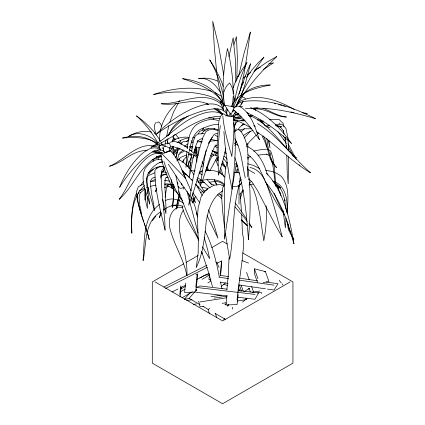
<?xml version="1.0" encoding="UTF-8"?>
<svg xmlns="http://www.w3.org/2000/svg" width="425" height="425" viewBox="0 0 425 425"><rect width="100%" height="100%" fill="white"/><g stroke="black" fill="none" stroke-linecap="round" stroke-linejoin="round"><path stroke-width="0.64" d="M172.125 152.341L172.157 147.555M238.988 204.175L239.089 185.188L237.219 186.293L232.369 186.788M286.806 212.378C288.102 200.643 285.743 184.79 272.653 181.002M288.527 156.751L288.219 183.844L287.263 174.223L286.801 155.205M196.18 146.97L196.43 155.64M247.993 159.396L248.035 157.404M173.607 185.311L173.304 198.815L172.523 207.442L173.538 197.598L174.022 185.736M229.038 257.64L228.294 274.842L226.865 289.967M145.403 191.069L145.1 200.042L145.068 189.125M222.806 115.871C223.948 129.715 228.225 143.167 231.822 156.543C233.012 143.108 234.712 129.503 233.538 116.03L233.213 115.967M247.642 176.619C247.717 161.133 250.522 142.959 239.849 130.114L237.973 129.529L235.864 130.677L234.807 132.037M287.236 213.69C287.56 200.919 290.371 187.212 281.408 176.497C277.058 172.762 271.41 170.712 265.694 170.563M236.794 80.171L237.373 57.678L236.449 36.635L233.92 44.567M147.661 196.833L147.411 208.415L145.993 202.587L145.169 196.254L145.068 190.172M147.799 193.758L148.405 187.59M169.437 151.332L169.649 147.496M188.461 166.913L189.024 161.048M165.24 143.995L165.357 142.04L166.228 139.782M233.213 96.257L232.379 106.973M186.926 151.374L185.938 167.386L188.875 152.724M286.052 218.259L285.377 227.906L283.108 210.593M197.652 156.448L198.268 148.107M270.491 152.857L270.183 155.258M191.494 153.882L189.391 176.858L193.603 155.136M191.749 151.247L193.163 141.918L195.08 136.228L197.891 133.949L204.143 133.647M234.674 101.06L234.988 97.798M175.929 157.972L178.171 148.41M233.527 117.098L233.734 115.154M239.1 186.798L240.093 177.724M179.754 294.631L180.758 285.828M180.041 296.99L181.188 286.928M185.624 283.039L184.551 292.469L195.75 292.044L197.253 278.842L197.253 273.971L196.074 274.529M195.75 287.172L197.253 273.971M209.424 275.076L208.925 279.475L210.901 279.4M220.118 274.178L221.627 260.977L216.909 263.202M220.479 275.905L221.627 265.848L221.627 260.977M226.945 295.561L225.866 304.991L237.065 304.566L238.212 294.509M237.065 299.694L238.568 286.493L238.568 291.364M167.312 144.017L167.939 138.566M187.212 148.787C188.243 140.096 189.417 130.098 196.849 124.387C203.219 120.626 211.023 117.858 218.301 120.636M172.667 142.04L173.549 136.234L174.186 134.879M238.207 289.77L242.266 259.425L243.599 245.56L243.424 238.282L242.436 232.948L241.65 214.041M166.632 136.553L168.741 125.71M228.018 305.857L228.214 304.55M160.719 178.155L161.542 172.656M166.233 190.018L165.128 197.152M233.309 107.185C234.573 99.057 234.441 89.983 229.633 82.96L227.274 85.218L225.319 88.262L223.863 92.161M223.55 93.978L223.019 97.001L222.902 102.202L219.008 86.822L216.899 74.152M176.072 209.19L177.374 202.013L180.083 194.039M234.037 108.093L234.372 106.978L223.375 105.007L223.061 106.718L223.624 110.888M220.384 125.672C217.658 142.014 218.02 158.695 218.407 175.206L222.45 162.462L225.829 148.484M234.419 101.92C236.975 88.352 240.874 74.938 247.026 62.544C241.373 70.29 236.327 78.614 233.182 87.715M239.089 185.188C232.369 209.35 234.202 234.759 229.67 259.314L225.351 233.267M234.324 127.527L236.258 120.488M176.391 208.292L176.997 205.201M177.241 203.968L178.585 197.168L179.605 194.129M228.916 56.615L233.144 37.782L235.338 58.974L235.88 82.073M206.205 150.211L204.553 157.988L200.111 186.192C205.838 173.453 208.176 159.417 214.545 146.954L217.154 144.888M189.152 151.454C190.915 143.278 192.711 133.583 200.674 129.163C206.407 126.979 212.378 123.909 218.668 124.536M227.322 109.576L226.775 111.934L226.955 115.642M238.579 76.022L244.157 52.928L250.383 31.997C247.302 51.701 245.278 71.634 240.125 90.955M193.954 153.197L195.739 145.833L197.997 140.67L200.924 138.869L202.768 138.964M177.177 208.096L178.75 201.896L180.572 197.699M175.706 157.845L177.512 150.864L180.173 148.383M166.403 189.385L167.402 185.603M160.884 212.415L159.417 217.648L161.256 213.058M173.118 153.871L173.474 152.612L175.907 149.356L177.831 147.889M236.008 173.002L237.107 169.187M140.324 192.238L139.124 197.211L139.538 204.175L141.488 213.382M176.959 160.916L179.021 154.02M187.42 166.552L191.457 156.804M218.322 156.782L217.037 161.048L217.186 143.767L218.769 122.023L219.47 118.819L220.782 116.099L222.254 114.176L223.773 113.879C225.898 116.004 229.229 116.216 232.082 116.222M240.391 198.353L242.038 192.95L243.429 190.687M233.022 111.408L233.527 109.751M169.596 122.719L173.554 112.062L178.404 102.903M239.163 93.968L239.934 91.556M191.053 199.862L191.845 197.434M192.631 195.006L193.03 193.795M156.575 188.551L155.545 191.563L156.676 188.445M136.452 193.152C131.282 205.812 131.373 219.768 131.851 233.208C131.197 219.242 131.192 203.995 139.23 191.903M206.242 170.893L206.646 169.734M207.257 168.002L209.918 160.342L211.963 156.299L214.333 155.008L216.915 155.306M188.934 168.438L191.138 162.467M183.021 162.334L183.945 159.869M234.361 126.422L235.232 124.1L237.633 121.13M169.187 134.491C171.572 127.192 177.554 121.704 183.961 117.805M227.587 306.356L228.257 304.64M241.087 95.768L245.416 83.348L250.596 63.739C243.876 77.711 240.013 92.831 233.58 106.914M227.109 162.589L225.532 168.284L224.735 178.744L224.283 210.63L224.448 239.28L233.591 179.106L236.603 162.924L235.142 164.231M192.445 202.401L194.103 198.231L195.941 196.462M192.164 203.028L194.103 198.231M192.791 158.297L193.758 155.911M235.806 106.983L239.27 98.781M231.312 106.25C238.515 92.082 255.903 87.858 270.311 85.005C259.027 84.803 246.904 88.575 239.886 97.867M170.149 151.268L172.948 146.577M161.027 175.939L161.574 174.776M162.393 173.028L164.581 168.364M161.187 175.982L161.728 174.834M163.072 171.971L164.688 168.534M198.289 134.029L199.378 131.707C204.754 128.313 212.218 127.431 218.174 129.859M158.318 153.59L158.775 152.633M240.879 87.098L243.477 82.508M266.725 154.429L266.98 153.893M240.667 95.875C247.132 82.243 255.303 69.498 263.946 57.157L257.975 62.985L252.11 69.737L246.532 77.392M195.766 151.194L196.323 150.046M202.353 130.199L203.532 127.861M229.5 114.798L230.387 113.039M240.38 97.559L236.693 104.709L234.855 107.424M216.49 158.573L210.136 170.414M178.782 160.294L179.701 158.573M234.552 131.713L235.71 129.551L236.656 128.786M236.385 106.887C246.187 87.502 261.221 71.427 276.797 56.546L267.267 61.917L257.863 68.42L253.943 71.782M201.694 134.034L202.608 132.377L204.595 130.443L203.718 131.012L208.516 128.934M238.197 129.668L239.142 127.952L243.318 124.047M224.209 185.093L222.865 187.404L222.036 192.042L221.691 197.827L222.716 212.064L224.575 227.497M233.458 117.752L236.762 112.163M241.384 104.338L243.036 101.543C268.18 97.957 293.346 107.61 315.515 118.66C292.873 112.057 269.11 106.463 245.39 108.63M193.109 202.066L195.048 198.799M208.537 143.273L212.303 137.323M166.913 136.223L167.599 135.182L168.688 135.219M148.633 174.553L150.174 172.205L153.345 169.426M182.128 162.244L183.94 159.492L186.958 156.278M140.489 185.757L142.906 182.139L143.873 181.337M183.457 210.099C177.751 218.19 179.063 228.852 180.806 238.016C184.153 250.341 187.547 262.847 186.894 275.751C183.913 259.781 174.797 245.995 170.457 230.488C167.801 222.169 169.352 210.763 178.415 207.156L182.272 207.474M167.748 135.83C172.651 127.473 180.237 121.157 188.259 115.924M234.372 106.978L230.998 114.92L226.158 107.403L224.448 105.368L223.375 105.007M183.095 189.093L184.211 187.499M194.151 151.725L196.414 148.5M179.164 101.83L179.918 100.762L178.452 101.851M235.726 111.807L233.803 114.506L235.721 111.977M239.572 106.404L243.036 101.543L238.553 103.254L237.155 104.364M244.093 138.098L250.352 131.336M157.447 122.735L157.925 122.076L159.099 122.071L160.523 123.797L161.723 126.267M239.891 194.368L243.265 189.773M152.394 220.633L155.805 216.182M139.862 190.841L144.42 185.417M169.145 150.997L169.453 150.615M246.792 145.09L250.049 141.132L256.36 134.98M239.36 181.996L241.389 179.562M173.384 153.855L178.388 147.985M235.009 143.438L236.656 141.504M184.466 299.221L189.948 292.889M195.022 291.566L189.114 298.387L200.037 304.698M195.867 290.594L196.711 289.616M208.755 143.044L210.502 141.068L217.419 140.617L210.827 139.453M201.833 182.426L203.07 181.023M234.802 143.464L236.523 141.52M179.711 152.904L183.133 149.775M239.217 185.688L241.793 182.835L239.094 185.709M241.687 84.092L243.413 82.184M180.885 144.059L183.111 141.621L188.232 141.063M173.719 154.918L177.74 150.875M148.24 173.113C152.262 169.187 158.19 165.208 164.077 166.903M234.908 143.544L236.773 141.711M195.622 150.933L196.568 150.02M234.982 116.28L233.654 117.528L241.522 116.96M221.117 286.795L225.367 282.843M176.502 103.387C166.249 112.816 158.663 126.613 159.72 140.856M178.914 154.477L180.227 153.271L184.227 151.188M164.252 167.774L162.095 169.74L161.149 174.776L161.436 184.392L164.799 221.505L165.102 230.207C160.496 210.582 154.769 190.65 154.928 170.383C156.756 167.083 161.165 165.771 164.565 167.264M248.349 289.212L249.321 288.32L250.251 292.065M223.608 319.504L224.581 318.612M242.595 302.132L246.978 298.127M160.942 155.067C141.047 162.796 134.401 185.969 119.197 199.32C127.16 188.971 131.113 176.163 139.203 165.893C144.649 159.587 152.299 151.188 161.527 153.712M251.17 181.565L249.284 183.276L250.235 184.046M242.84 78.381L245.926 75.905M236.752 114.856L238.228 113.549M182.633 171.886L183.504 171.121M140.415 192.748L144.962 188.875M159.609 204.377C142.279 217.223 144.744 241.549 143.06 260.684C146.689 244.072 143.868 221.722 160.772 211.82M194.618 149.361L196.69 147.863M240.959 131.697L244.508 128.828M257.263 134.098L258.756 132.908M247.509 74.704L250.782 72.478M177.554 159.906L181.294 157.091L186.607 154.95M263.489 69.376L273.663 62.804L268.839 63.931M177.028 142.646C180.567 139.963 184.88 138.364 189.29 137.913M235.03 115.446L236.061 114.734L238.999 114.097M186.49 141.35L189.098 139.586M243.334 135.564L247.669 132.643L252.965 130.31M209.668 308.417L208.107 309.453L209.461 313.841M232.199 111.456L234.377 110.208M243.939 291.858L249.321 288.32M197.79 187.946L198.889 187.234M163.45 210.04C168.831 205.939 176.099 203.325 182.617 206.306M194.066 170.983L195.086 170.335M236.555 114.947L238.781 113.549M266.858 126.942L268.956 125.667M222.689 190.915C212.059 197.152 208.218 210.014 206.221 221.436C204.733 237.177 203.214 253.204 196.212 267.644L198.14 253.353L198.321 240.699L197.354 218.354L198.162 207.703L201.137 196.754L203.936 192.307L208.553 188.126L214.227 185.194L220.224 184.508L223.566 186.028M236.752 114.617L238.303 113.688M184.269 146.131L188.116 143.873M177.831 184.073L178.059 183.94L177.071 182.33M238.547 102.149C256.116 92.06 277.993 100.114 294.174 109.438M183.738 263.792L152.293 281.95L152.293 363.152L222.615 403.75L292.937 363.152L292.937 281.95L242.627 252.902M186.023 262.475L198.029 255.542M201.461 253.56L202.603 252.902M211.751 247.621L222.615 241.347L227.189 243.992M180.827 289.027L185.428 286.37M199.803 278.067L204.977 275.081L209.557 274.709M180.306 291.917L184.907 289.26M202.157 279.305L209.637 274.986M182.033 297.813L192.382 291.837M207.91 282.875L210.21 281.547L210.21 279.039M224.867 304.767L226.557 303.79M290.121 281.95L222.615 320.923L155.104 281.95M161.07 176.205L165.777 174.107L167.078 174.085M197.439 140.983L197.997 140.67M143.331 183.967L138.327 186.761L136.414 191.84L137.371 200.35L140.17 210.843L143.772 221.861M234.579 145.339L236.72 144.139L238.011 145.35M150.455 181.581L155.136 179.483M199.601 172.221L202.789 170.457M146.333 179.451L147.385 178.877M254.687 70.082L260.382 67.171M200.94 166.892L203.219 165.708M200.329 192.775L202.661 191.59M203.825 191L207.411 189.619M163.928 286.997L206.959 265.195M165.617 288.447L207.469 267.24M172.104 291.97L178.001 288.984M180.354 287.789L185.661 285.101M196.86 279.422L209.243 273.153M240.816 106.999L242.574 106.128M173.416 140.33C177.937 137.684 183.265 136.749 188.445 137.264M169.936 142.386C176.056 139.474 182.479 144.723 187.468 147.873M144.739 188.179L139.49 190.628L137.328 195.171C138.061 210.704 145.817 224.676 149.239 239.652L147.464 232.847L144.293 223.497M165.623 145.86L164.045 146.583L163.258 147.942L163.37 149.988L164.47 152.777M168.22 151.661L166.393 152.304M169.57 150.827L170.165 150.567C177.857 157.972 181.332 168.89 185.688 178.458L162.042 153.898L170.165 150.567L164.294 152.984M183.255 187.659L181.05 188.296L179.828 188.163M168.406 143.368L169.044 143.113L169.772 144.08L171.158 148.612L163.768 145.477L161.144 144.952L159.561 145.43L159.269 147.14L160.512 150.322M167.402 176.97L166.35 177.395L165.128 179.695L164.815 184.721L165.957 206.906L165.899 213.61L162.605 199.516M248.705 179.509L249.916 179.037M164.81 152.347L162.69 150.445C154.572 147.958 147.592 155.332 141.822 159.975C133.275 168.045 125.869 177.283 119.637 187.244C124.408 174.967 131.564 163.46 141.206 154.429C146.025 150.142 154.015 144.861 160.087 149.765M165.426 200.584C171.328 197.359 178.5 199.352 183.558 203.267M241.644 125.29L244.699 124.19M253.677 151.066L261.449 149.563L267.755 149.069M155.146 177.124L152.331 178.133L150.716 180.381C149.929 190.57 153.627 200.409 154.376 210.502C151.858 199.766 147.108 189.385 146.816 178.24L148.16 175.695L154.79 172.8M152.171 159.858L161.266 156.671M220.017 116.264C193.513 117.082 174.781 139.06 150.87 147.332C165.378 139.357 176.37 126.39 190.937 118.501C200.43 113.895 212.686 108.396 222.679 114.511L215.746 108.71M231.572 116.296L233.415 115.632L233.692 117.624M209.1 182.245L216.171 181.353L220.623 182.378L224.575 185.576M164.422 187.537L168.757 186.256M217.627 133.153L214.28 134.247L210.518 139.613L206.162 150.827L192.467 195.107L188.684 205.254L192.738 179.998L195.92 164.045L199.421 149.053L202.906 137.392L206.019 131.452L209.536 129.747L213.918 129.439L217.977 130.565M146.625 187.568L147.884 187.159M150.397 186.347L155.858 185.082M260.233 121.906L263.346 120.912M247.695 157.611L250.766 156.639M199.405 172.492L201.785 171.748M192.546 137.955L195.054 137.195M265.466 126.05L269.758 125.194M268.191 127.723L270.077 127.176M156.427 122.57L155.603 122.804C152.888 126.246 155.391 131.197 156.193 134.953M191.208 142.832L193.115 142.295M162.802 161.447C156.076 163.142 150.641 168.768 147.422 174.718C145.212 184.54 148.729 194.358 149.69 204.117C146.614 192.796 139.697 180.195 145.042 168.597C148.851 163.2 155.407 157.585 162.44 160.113M239.179 130.14L244.688 128.748L251.589 128.849M188.291 154.551L191.186 154.317M161.144 144.952L169.044 143.113M252.115 108.444L257.635 107.722M159.402 162.786L162.387 162.164M239.413 106.765L240.678 106.51M197.779 181.257C206.757 179.058 217.117 177.852 224.682 184.386M160.485 156.166L156.097 157.032L161.335 156.145M205.509 171.036C212.452 169.192 220.15 171.488 224.804 176.997M248.981 184.902L253.21 184.094M264.122 271.846L265.418 271.596L268.951 281.504L263.123 282.609M147.162 150.482C132.488 150.057 122.846 162.934 109.485 166.26C125.715 159.529 140.537 138.141 160.119 148.245M164.337 152.713L165.888 152.442M269.53 119.845L272 119.42L278.933 119.351L283.241 123.553L283.974 126.645M257.221 119.951L258.4 119.754L261.396 120.62L263.967 123.903L264.685 125.582M150.838 181.613L155.125 180.901M161.426 174.994L165.978 174.266M184.562 299.269L189.784 298.456M186.761 300.539L191.983 299.731M210.912 296.788L221.351 295.163M214.163 298.122L226.562 296.193M252.014 292.241L259.845 291.019M200.048 301.931L226.807 297.771M257.481 293L261.396 292.395L261.396 293.611M193.29 304.396L196.552 303.891M203.963 306.191L200.048 306.802L198.656 301.182M222.238 303.354L226.153 302.743M237.251 301.017L246.383 299.598M233.399 119.032L240.497 117.969M249.523 116.615L251.462 116.323C270.576 125.221 280.867 144.643 296.411 157.887L292.411 155.545M177.183 159.667L178.341 159.497C185.3 162.35 190.055 168.73 194.044 174.85M258.039 155.146L266.597 154.174L269.158 155.513M233.208 110.792L234.919 110.543M248.604 115.728L252.779 115.207M197.067 141.87L202.353 141.541M171.631 205.987L176.566 205.503M234.504 172.508L237.145 172.332L239.604 173.23M249.47 116.45L251.462 116.323L248.386 115.207M164.767 184.02L167.418 183.855L170.468 184.285M253.587 109.113C265.508 107.275 274.927 117.098 286.508 117.034C277.982 116.11 270.688 111.371 262.947 108.115M185.199 146.609L187.797 146.519M237.633 106.447L239.652 106.377C251.303 113.082 255.212 127.824 259.494 139.735C251.669 129.041 243.945 117.73 233.139 109.809M304.157 113.443L307.179 113.379L302.148 112.726M275.326 124.281L281.961 124.27L285.935 128.387L287.943 137.849L288.591 150.392M164.486 180.402L169.527 181.119M225.749 115.866L233.538 116.03M235.997 166.733L237.947 166.775M165.761 177.448L168.3 177.57M208.537 117.916L220.23 118.506M198.066 182.134L204.611 182.49M189.959 150.381L191.208 150.466M233.718 120.179L237.66 120.477M240.943 120.727L243.573 120.923M193.269 137.721L194.496 137.817M191.441 140.962L192.727 141.073M189.736 146.535L192.955 146.816M195.532 147.045L199.941 147.645M237.028 115.839L240.709 116.168M233.468 119.728L245.071 120.843M206.008 169.729L207.092 169.835L207.926 170.717M197.375 186.835L198.682 186.963M226.982 289.165L199.962 285.956L196.355 287.438L255 294.403M238.186 290.493L258.613 292.921L255 299.274L237.867 297.24M196.355 292.31L227.327 295.991M153.85 150.801L159.752 152.479L161.442 153.452M184.615 173.995L186.506 174.245M171.689 184.461L173.522 184.721M220.224 275.379L228.767 276.617M239.275 278.136L257.667 280.797M266.204 282.035L278.024 283.746L273.992 290.047L267.426 289.096M218.822 277.185L228.671 278.609M239.179 280.133L273.992 285.175M220.134 282.248L228.018 283.39M238.526 284.909L265.455 288.809M167.115 184.37L173.597 185.417M174.872 134.512L175.807 134.667L178.93 138.47M145.318 150.556L146.614 150.806M152.437 151.916L158.902 153.154M151.507 132.111C143.671 130.273 135.198 132.138 128.531 136.542C137.732 130.22 150.604 135.203 157.42 142.885M201.944 187.282L207.697 188.429M275.32 125.407L281.562 126.73L276.478 125.635M235.556 117.348L240.146 118.352L244.811 120.307M290.785 111.913L294.015 112.646M214.933 145.063L216.187 145.345M189.608 154.95L191.346 155.348M274.507 103.631L275.676 103.897M278.598 104.561L282.227 105.538M199.766 141.775L201.604 142.221M208.606 104.375C193.2 96.842 177.007 106.558 161.266 103.769C181.3 104.173 203.602 88.968 221.616 104.497M170.76 146.083C180.285 148.293 189.098 152.788 197.593 157.521M161.755 171.445L166.51 172.63M190.512 170.138L194.756 171.291M257.502 282.349L254.41 273.684L254.41 268.812L265.418 271.596M223.221 284.288L227.497 285.372M233.421 119.829C239.721 121.199 245.305 124.631 250.755 127.946M215.119 135.262L217.855 136.68M247.632 163.747L253.603 165.49L259.601 168.571M215.757 262.119L216.899 262.459L219.029 267.511M276.447 125.896L280.856 127.224M153.329 151.289L161.394 153.728M172.029 186.554L174.728 187.685M283.48 105.921L285.356 106.494M250.511 107.668C267.591 114.67 280.92 128.674 291.486 143.459C278.136 131.293 263.574 119.919 246.851 112.795M162.934 152.772L161.734 152.368L160.969 152.904C161.139 165.463 168.385 177.012 172.274 188.748L171.344 179.541M249.868 167.471C259.059 169.097 264.265 177.464 267.155 185.64C273.44 202.358 277.722 219.725 282.216 236.991L275.836 225.909L257.507 190.496L251.844 181.826L248.715 178.803M212.064 150.689L217.414 152.538M154.238 132.988L156.315 133.928M241.342 96.608L244.279 97.686L245.533 99.03M164.948 184.551L168.449 185.858L174.096 189.614L178.718 194.772M237.368 76.256L238.452 76.665M212.176 151.151L216.957 152.963M210.343 183.6L214.062 185.024M241.974 260.541L248.535 263.091M212.128 91.449C193.046 85.648 172.194 88.219 153.547 94.509C167.705 91.625 182.352 91.279 196.663 93.218C206.284 94.876 216.702 97.203 223.651 104.603M214.923 92.554L221.234 96.114M217.866 81.207C211.868 78.407 205.025 77.44 198.512 78.726C208.011 76.638 216.049 85.143 220.506 92.544M214.875 146.487L217.244 147.486M182.994 206.385L182.102 206.003C184.779 218.402 193.269 228.868 198.709 240.21M193.46 154.838L195.086 155.598M246.643 146.179C258.225 151.374 264.254 163.306 267.458 175.004M177.974 186.543L179.053 187.096M197.492 177.756L201.349 180.072M193.986 152.001L196.212 153.234M157.34 143.347C147.034 136.855 134.173 137.206 122.458 138.045C135.267 134.289 150.785 136.335 159.513 147.3M178.33 187.324L179.334 187.898M247.865 169.458L254.766 173.416M195.58 289.808L196.732 290.472M202.916 306.356L208.664 309.676M214.992 313.326L225.34 319.303M198.916 172.917L202.295 174.882M223.922 156.331L225.548 157.277L227.295 159.221M156.963 150.105L161.213 152.782M253.778 125.428L255.329 126.432M190.883 146.678L192.509 147.725M218.875 193.773L222.116 195.872M257.444 123.532C278.311 136.287 292.342 156.894 310.51 172.794C290.998 161.277 275.607 144.202 256.705 131.819M206.762 103.647L207.862 104.391M213.908 108.481L222.153 114.054M268.228 149.387L270.603 151.008C274.72 160.979 274.465 172.019 275.581 182.591M224.83 152.506L226.429 153.637M182.957 172.279L187.228 175.297L189.646 177.57M225.505 167.418L221.547 164.337M178.883 142.205L181.124 143.963M211.538 153.643L213.031 154.843M172.98 137.232L175.647 139.395M189.412 149.292L197.864 157.027M202.284 180.848L210.088 187.85M221.861 198.518L217.398 194.692M181.693 169.931L192.243 180.545M210.609 155.035L212.107 156.31M274.109 182.447L280.484 187.919L275.697 183.563M247.993 154.753C256.541 160.91 260.53 170.962 264.817 180.184M217.43 108.896L222.865 113.98M223.274 158.323L226.934 162.95M241.66 220.633L247.366 225.765M217.191 158.738L218.115 159.598M275.586 183.552L280.096 187.877L282.673 192.631L284.989 200.812L284.607 199.41L285.924 209.227M215.369 152.076L217.207 153.866M189.635 146.8L191.441 148.559M234.797 206.816L243.567 216.644L247.137 221.308M221.834 163.184L225.107 166.382M203.724 192.738L195.707 184.338M266.565 173.225C284.235 192.233 289.632 219.141 293.967 243.913C287.752 221.914 280.505 199.176 265.046 181.751M241.395 219.656L247.382 225.723M220.384 194.496L222.195 196.355M158.961 144.266L160.326 145.711M162.148 147.64L163.513 149.085M194.289 149.446L196.658 152.309M206.226 169.107L207.48 170.505M191.585 179.382L192.812 180.768M207.124 179.552L211.751 184.833M206.667 167.142L209.615 170.903M234.972 202.969L237.495 205.881L246.76 219.231M197.375 154.599L198.151 155.513M194.06 151.39L195.744 153.409M206.327 168.438L207.947 170.414M190.172 189.162L190.974 190.145M279.209 280.373L281.265 282.912M282.088 283.927L282.907 284.947M249.124 223.901L251.903 227.529L249.162 223.104M190.033 195.893L179.775 181.576L168.353 164.193M190.836 196.945L195.617 202.768L192.323 194.124M192.801 192.583L199.899 203.023M277.971 131.808L284.272 140.457M280.569 127.07L283.757 131.479M195.654 184.062L197.551 186.724L202.167 195.458M299.189 164.698L299.944 165.782M202.443 162.536L203.495 164.061M175.227 151.114L173.134 148.028M279.363 123.053L280.059 124.084M222.61 161.192L225.893 168.89M275.804 184.03L278.97 188.838L277.621 186.665L280.999 195.776M160.4 141.079C154.477 130.948 145.934 122.597 136.414 115.834C145.217 123.59 152.394 133.067 158.116 143.278M283.183 135.724L285.887 139.968M250.559 184.556L253.433 189.173L256.142 197.184L258.453 207.209L260.445 218.392L263.792 240.794C265.981 229.266 267.017 217.441 266.092 205.716M202.024 162.377L203.384 164.555M196.876 179.265L204.717 192.387M223.826 110.277C217 99.519 201.795 104.821 192.35 108.731C179.111 114.755 167.014 123.277 156.873 133.694C170.797 123.951 186.065 115.919 202.38 111.031C210.375 109.098 223.237 105.703 227.55 115.318M283.884 139.543L286.216 143.56M288.219 147.002L292.448 154.291M202.512 246.819L209.69 258.729L207.623 249.56L204.149 237.304M202.518 162.249L203.718 164.332M180.556 197.428L182.543 200.866M207.044 215.602L217.956 238.133L214.163 225.441L208.548 209.738M288.06 143.809L296.267 159.396M234.882 138.646C241.533 150.673 242.149 164.794 245.278 177.932M180.072 140.468L181.788 144.123M156.395 167.445L156.958 168.539M238.324 287.672L240.146 291.205M214.173 180.088L216.665 184.976M202.39 161.728L203.554 164.002M182.973 172.492L190.958 190.671M214.471 179.812L216.952 184.896M193.115 201.418L195.032 206.46L197.758 216.994M173.108 137.392L174.399 140.25M262.315 136.372L264.871 141.653L266.804 147.369M222.742 104.072C216.325 88.124 198.693 80.5 182.58 78.662C198.374 83.906 216.437 90.312 224.968 105.65M161.272 142.715L162.361 144.957M260.796 119.993L262.177 122.873M266.231 183.154L269.912 190.867L276.266 202.582L284.362 214.896L277.408 201.179L274.168 193.242M191.42 200.281L192.509 202.576M212.867 153.637L213.658 155.348M198.369 238.728L187.829 214.614L179.148 193.083M226.302 108.609L227.104 110.378M290.982 233.166L288.607 227.71L288.113 223.885M292.299 236.199L293.882 239.838L288.469 229.798L286.838 220.596M263.511 135.947C268.696 146.216 267.065 159.471 276.553 167.556C269.445 159.492 268.276 148.692 266.82 138.502M270.608 157.978C274.21 166.754 273.875 176.561 275.469 185.81M214.184 151.39L215.9 155.465M216.883 157.797L218.105 160.708M152.841 159.8L153.515 161.431M220.054 170.722L221.542 174.399M215.725 159.965L218.121 165.925M205.094 230.998C212.357 245.395 216.256 261.003 219.327 276.861M220.06 101.293L223.762 110.925M254.41 268.812L257.943 278.715M246.58 272.404L249.215 279.793M251.627 286.562L253.597 292.103M241.06 285.005L243.254 291.162M245.884 298.552L246.325 299.784M239.302 284.952L241.496 291.109M220.633 167.886L223.502 176.364M223.263 86.424C220.049 76.978 215.14 68.197 209.69 59.872C216.421 71.028 220.687 83.502 223.364 96.209M201.631 251.478L208.872 273.387L212.479 286.795M196.222 212.739L197.418 216.362M234.855 157.585C243.621 184.089 246.404 212.048 248.471 239.742C250.229 215.464 251.478 190.788 247.515 166.664M163.875 161.537C168.04 173.979 173.501 185.991 179.748 197.519L178.245 187.175L175.854 175.589M215.502 313.724L216.66 317.486M181.523 183.393L182.043 185.151M283.162 130.422L284.176 134.013M285.191 137.599L285.696 139.395M188.466 193.285L189.497 196.961M178.649 191.473L178.946 192.536M198.066 233.065L189.72 201.923M189.407 200.738L187.037 191.372M268.207 140.399L270.045 147.916L268.913 140.42M254.984 108.811L255.414 110.564M233.543 122.554C237.139 144.606 234.409 167.2 232.071 189.268C227.864 170.287 225.351 150.944 223.895 131.564M224.703 105.682C221.351 86.673 223.89 67.214 227.502 48.434C230.897 63.245 233.256 78.381 233.182 93.601M225.67 109.9L226.36 112.912M220.474 281.865L222.02 288.708M158.058 157.489L158.451 159.306M191.362 197.242L191.633 198.523M280.139 192.451L280.495 194.406M223.747 75.028L218.487 45.22L212.734 21.25L214.381 48.078L216.681 72.213M167.551 141.031L167.891 143.517M214.179 128.355L214.327 129.604M285.271 137.519L286.514 148.325M237.012 164.815L237.235 166.786M237.453 168.757L237.888 172.699M173.639 153.388L173.124 146.349M222.891 102.85L223.268 106.638M275.628 183.218L275.931 186.479M247.722 143.459L247.972 147.209M240.136 193.88L241.533 212.165M196.531 157.516L196.876 161.914M172.757 139.899L172.858 141.132M286.498 145.456L286.631 148.022M213.302 118.182L213.366 119.483M247.881 112.662L247.918 113.9M232.629 307.264L232.629 309.092"/></g></svg>
